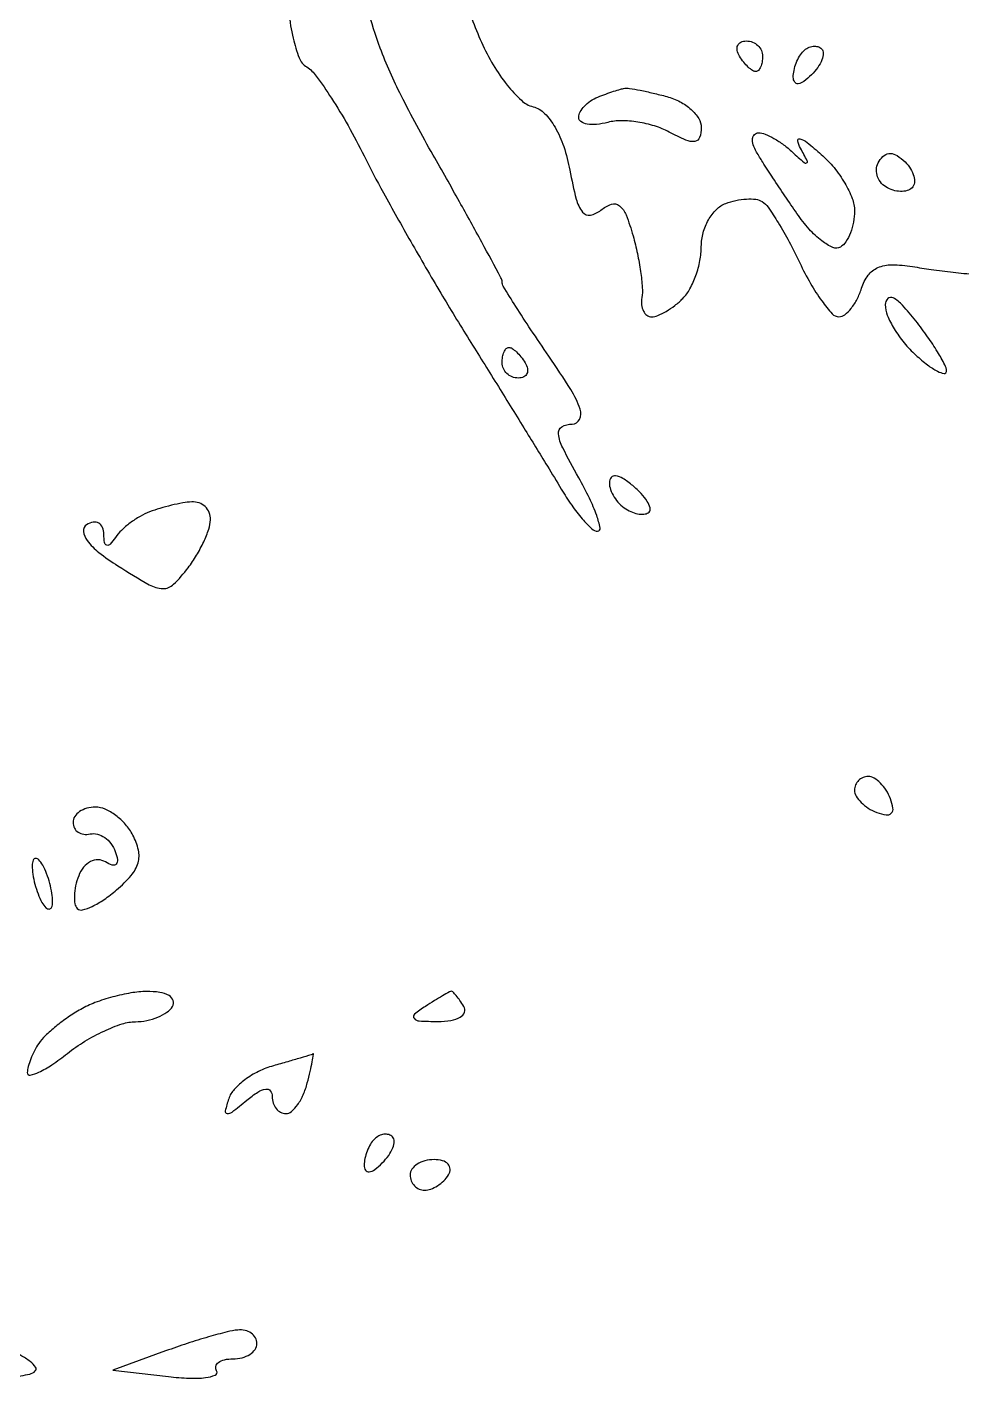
# Model space of a CAD drawing. Extents: x 0 to 102, y 0 to 135.
# Drawn here: x 56.51 to 61.67, y 86.49 to 93.98 of the extents above; entities that cross this region are included whole.
import ezdxf

# ---------------------------------------------------------------- set-up
doc = ezdxf.new("R2010")
doc.units = 0
doc.header["$MEASUREMENT"] = 0

msp = doc.modelspace()

# ---------------------------------------------------------------- linework, layer by layer
for points in [[(57.958668, 94.059322, 0.032643), (57.981746, 93.921258, 0.034876), (58.015416, 93.812646, 0.159156), (58.05675, 93.762154, -0.093617), (58.109739, 93.71221, -0.013786), (58.193394, 93.590117, -0.01515), (58.284916, 93.438416, -0.012499), (58.373422, 93.2715, 0.009983), (58.480067, 93.067908, 0.004221), (58.630924, 92.798797, 0.004174), (58.796926, 92.513988, 0.005441), (58.953836, 92.2563, -0.000666), (59.105467, 92.012552, -0.000678), (59.255529, 91.769875, -0.000658), (59.385397, 91.558593, -0.002812), (59.462014, 91.431985, 0.018231), (59.519655, 91.343044, 0.025078), (59.578175, 91.267896, 0.023481), (59.630884, 91.212298, 0.191408), (59.662705, 91.199335, 0.47803), (59.676943, 91.216671, 0.033764), (59.657642, 91.285937, 0.028198), (59.617807, 91.381314, 0.014936), (59.5584, 91.4949, -0.009624), (59.470209, 91.659248, -0.087635), (59.446401, 91.73664, -0.296357), (59.465216, 91.775333, -0.136327), (59.52161, 91.791, 0.287077), (59.562744, 91.816739, 0.198156), (59.566208, 91.873161, 0.057692), (59.51479, 91.980926, 0.010551), (59.393264, 92.165793, -0.003927), (59.29444, 92.311873, -0.00598), (59.211148, 92.440409, -0.002465), (59.141963, 92.551233, -0.139176), (59.1354, 92.574352, 0.124061), (59.129208, 92.598926, 0.000827), (59.023569, 92.794438, 0.003202), (58.900629, 93.017652, 0.002033), (58.7547, 93.276161, -0.01215), (58.578384, 93.603815, -0.026219), (58.462435, 93.865598, -0.034051), (58.395805, 94.083733, -0.057156)], [(58.968245, 94.029851, 0.013627), (59.021983, 93.898468, 0.030708), (59.086339, 93.773914, 0.034083), (59.163504, 93.662668, 0.036364), (59.241638, 93.578337, 0.124396), (59.30662, 93.542559, -0.135968), (59.36967, 93.50595, -0.062588), (59.427561, 93.429711, -0.050982), (59.475807, 93.322415, -0.033823), (59.509635, 93.191608, 0.015118), (59.544456, 93.032674, 0.10394), (59.579275, 92.961151, 0.28056), (59.623018, 92.944508, 0.127998), (59.680557, 92.971463, -0.091429), (59.738618, 93.003969, -0.255578), (59.783065, 92.996229, -0.134151), (59.820403, 92.94515, -0.022836), (59.858539, 92.829624, -0.016586), (59.882449, 92.731925, -0.016479), (59.899889, 92.632645, -0.016568), (59.909375, 92.544995, -0.059714), (59.906872, 92.48895, 0.065111), (59.905503, 92.448513, 0.094073), (59.915491, 92.414264, 0.119199), (59.934976, 92.391532, 0.157502), (59.960771, 92.3832, 0.099366), (59.995159, 92.390102, 0.033698), (60.041011, 92.413022, 0.031954), (60.089565, 92.445869, 0.031691), (60.13368, 92.48472, 0.072804), (60.172604, 92.536994, 0.038708), (60.205379, 92.610918, 0.037525), (60.227725, 92.693286, 0.047513), (60.2352, 92.771769, -0.066839), (60.245242, 92.846555, -0.062345), (60.27472, 92.917963, -0.066583), (60.318282, 92.975388, -0.106002), (60.369734, 93.008923, -0.039228), (60.426138, 93.025632, -0.039484), (60.484336, 93.033279, -0.042485), (60.535923, 93.031565, -0.109296), (60.570947, 93.019339, -0.103963), (60.604546, 92.987358, -0.013113), (60.659504, 92.902855, -0.01494), (60.719851, 92.797585, -0.011898), (60.778782, 92.680665, 0.019193), (60.838311, 92.566723, 0.02711), (60.900484, 92.47058, 0.025963), (60.957801, 92.399725, 0.212809), (60.994868, 92.3832, 0.167722), (61.027169, 92.394349, 0.058889), (61.062458, 92.429423, 0.050386), (61.095101, 92.480337, 0.040549), (61.11974, 92.540553, -0.082232), (61.156384, 92.612437, -0.133823), (61.209768, 92.654662, -0.104103), (61.28751, 92.670072, -0.03752), (61.400391, 92.660252, 0.006988), (61.504092, 92.644811, 0.004416), (61.625457, 92.629561, 0.004434), (61.745013, 92.616683, 0.008145)]]:
    msp.add_lwpolyline(points, format="xyb")
for points in [[(60.484007, 93.906, -0.093332), (60.518207, 93.89956, -0.09642), (60.547282, 93.881149, -0.099167), (60.566742, 93.85368, -0.105053), (60.5736, 93.8214, -0.042167), (60.570864, 93.789011, -0.061769), (60.562641, 93.761651, -0.081139), (60.550559, 93.743099, -0.210953), (60.536293, 93.7368, -0.151918), (60.518465, 93.742345, -0.038439), (60.494586, 93.761651, -0.035638), (60.469457, 93.789017, -0.029505), (60.4467, 93.8214, -0.082592), (60.433459, 93.853726, -0.161196), (60.436091, 93.881149, -0.182303), (60.453979, 93.899377, -0.108972)], [(60.89931, 93.86229, -0.212536), (60.908585, 93.838131, -0.080535), (60.900773, 93.802013, -0.061283), (60.878033, 93.760003, -0.041736), (60.84291, 93.71847, -0.034019), (60.80143, 93.682281, -0.131573), (60.77009, 93.669481, -0.290264), (60.750725, 93.678572, -0.142677), (60.7428, 93.70578, -0.054831), (60.746936, 93.743385, -0.038674), (60.759367, 93.784088, -0.039129), (60.777594, 93.821633, -0.063896), (60.7992, 93.8496, -0.075941), (60.82404, 93.867856, -0.089268), (60.851872, 93.876593, -0.100736), (60.878296, 93.874615, -0.128169)], [(59.8122, 93.644366, -0.072926), (59.838405, 93.643953, -0.007937), (59.89799, 93.633282, -0.009589), (59.968865, 93.618008, -0.0076), (60.04485, 93.598878, -0.055326), (60.117646, 93.570444, -0.062342), (60.179285, 93.527598, -0.071564), (60.221098, 93.477545, -0.139155), (60.2352, 93.427856, -0.082387), (60.226109, 93.373058, -0.283036), (60.199481, 93.351066, -0.138858), (60.150321, 93.357855, -0.019552), (60.057351, 93.403029, 0.047958), (59.977477, 93.436381, 0.035962), (59.884583, 93.457918, 0.03678), (59.793326, 93.465454, 0.066259), (59.718951, 93.456226, -0.039111), (59.657427, 93.445183, -0.067585), (59.605562, 93.447027, -0.102508), (59.570967, 93.460637, -0.253127), (59.5584, 93.48387, -0.127503), (59.56612, 93.513653, -0.062102), (59.589464, 93.545581, -0.055577), (59.623704, 93.574678, -0.052504), (59.66415, 93.596171, -0.008421), (59.707739, 93.612912, -0.008783), (59.751262, 93.62793, -0.008523), (59.789292, 93.639597, -0.037711)], [(60.551687, 93.3984, -0.098388), (60.587327, 93.391318, -0.030833), (60.63648, 93.367336, -0.029467), (60.689333, 93.333122, -0.028698), (60.738291, 93.29265, 0.004661), (60.802282, 93.234355, 0.301591), (60.816474, 93.232301, 0.424213), (60.820267, 93.243511, 0.005852), (60.782969, 93.3138, -0.070044), (60.767411, 93.355171, -0.573031), (60.779194, 93.366146, -0.096505), (60.819218, 93.345146, -0.011105), (60.897458, 93.279538, -0.041515), (60.967765, 93.20671, -0.038253), (61.027226, 93.121333, -0.040497), (61.068213, 93.036681, -0.092757), (61.0812, 92.967281, -0.047045), (61.075412, 92.905902, -0.046391), (61.058249, 92.846385, -0.050323), (61.033036, 92.797241, -0.111111), (61.003069, 92.767898, -0.250302), (60.961931, 92.765301, -0.057639), (60.900361, 92.802428, -0.046329), (60.830809, 92.867271, -0.030551), (60.763141, 92.953255, -0.003094), (60.696711, 93.050463, -0.003014), (60.630904, 93.149331, -0.002972), (60.574128, 93.236885, -0.011245), (60.540179, 93.29265, -0.05107), (60.521959, 93.333195, -0.107581), (60.518329, 93.367336, -0.17801), (60.52933, 93.3895, -0.191734)], [(61.360059, 93.237981, -0.055675), (61.390831, 93.19947, -0.075207), (61.408689, 93.158694, -0.09457), (61.411406, 93.122087, -0.169316), (61.398439, 93.095239, -0.128483), (61.37163, 93.079537, -0.076425), (61.334675, 93.075017, -0.067936), (61.293568, 93.081925, -0.062935), (61.254649, 93.099674, -0.09291), (61.22373, 93.127842, -0.096292), (61.205586, 93.16496, -0.099247), (61.202973, 93.205221, -0.105525), (61.216269, 93.242417, -0.094625), (61.245384, 93.274159, -0.169261), (61.278771, 93.284652, -0.136091), (61.316869, 93.27281, -0.053431)], [(61.4196, 92.360115, 0.018347), (61.345857, 92.447098, 0.08583), (61.294172, 92.487183, 0.322188), (61.264662, 92.483176, 0.205957), (61.2504, 92.450021, 0.09898), (61.262148, 92.39126, 0.037917), (61.300102, 92.31662, 0.035697), (61.354854, 92.239536, 0.036585), (61.4196, 92.1717, 0.019386), (61.484601, 92.117305, 0.042428), (61.539097, 92.082127, 0.083684), (61.575164, 92.070117, 0.460213), (61.5888, 92.081794, 0.12233), (61.579826, 92.117925, 0.014833), (61.539097, 92.189628, 0.016897), (61.484393, 92.273121, 0.013177)], [(59.172707, 92.214, -0.151918), (59.190535, 92.208455, -0.038439), (59.214414, 92.189149, -0.035638), (59.239543, 92.161783, -0.029505), (59.2623, 92.1294, -0.082592), (59.275541, 92.097074, -0.161196), (59.272909, 92.069651, -0.182303), (59.255021, 92.051423, -0.108972), (59.224993, 92.0448, -0.093332), (59.190793, 92.05124, -0.09642), (59.161718, 92.069651, -0.099167), (59.142258, 92.09712, -0.105053), (59.1354, 92.1294, -0.042167), (59.138136, 92.161789, -0.061769), (59.146359, 92.189149, -0.081139), (59.158441, 92.207701, -0.210953)], [(59.856544, 91.450903, 0.030483), (59.802043, 91.49079, 0.110288), (59.761921, 91.505487, 0.256649), (59.737839, 91.496119, 0.176123), (59.7276, 91.467952, 0.085443), (59.734234, 91.429415, 0.053409), (59.754105, 91.388032, 0.051744), (59.783314, 91.350223, 0.0641), (59.817829, 91.322221, 0.04739), (59.855214, 91.303752, 0.058241), (59.892925, 91.294211, 0.069134), (59.92535, 91.294424, 0.161573), (59.946773, 91.305173, 0.274667), (59.952488, 91.327623, 0.066988), (59.936239, 91.363952, 0.05004), (59.903146, 91.407089, 0.030935)], [(57.42225, 91.361321, 0.028418), (57.372696, 91.355351, 0.013843), (57.310287, 91.342414, 0.013683), (57.245911, 91.325327, 0.019231), (57.1896, 91.306336, 0.040378), (57.13646, 91.28103, 0.02924), (57.081719, 91.244882, 0.029751), (57.033478, 91.20412, 0.055286), (57.000545, 91.164965, -0.031249), (56.971949, 91.12745, -0.28992), (56.953301, 91.121831, -0.297921), (56.94064, 91.136267, -0.032306), (56.937095, 91.182643, 0.095023), (56.929389, 91.220433, 0.170589), (56.908554, 91.243781, 0.170933), (56.877729, 91.248936, 0.095458), (56.841753, 91.235261, 0.292502), (56.824131, 91.198603, 0.133261), (56.84501, 91.147226, 0.064736), (56.90948, 91.082088, 0.024208), (57.014882, 91.007973, 0.010647), (57.187303, 90.903879, 0.124444), (57.262376, 90.882759, 0.203492), (57.32191, 90.906185, 0.036595), (57.402339, 90.997654, 0.027478), (57.448573, 91.066236, 0.025797), (57.488077, 91.140903, 0.026712), (57.516105, 91.210744, 0.075843), (57.525309, 91.26225, 0.101037), (57.518228, 91.302082, 0.107355), (57.496146, 91.334974, 0.107254), (57.462389, 91.355763, 0.100678)], [(61.156749, 89.8452, 0.099038), (61.127916, 89.839432, 0.097945), (61.103392, 89.823008, 0.097945), (61.086968, 89.798484, 0.099038), (61.0812, 89.769651, 0.135188), (61.090113, 89.737288, 0.062056), (61.117211, 89.702476, 0.054875), (61.1569, 89.670659, 0.049969), (61.203792, 89.64706, 0.051615), (61.255576, 89.633102, 0.240886), (61.284083, 89.642317, 0.240886), (61.293298, 89.670824, 0.051615), (61.27934, 89.722608, 0.049969), (61.255741, 89.7695, 0.054875), (61.223924, 89.809189, 0.062056), (61.189112, 89.836287, 0.135188)], [(56.890523, 89.676, 0.066486), (56.843152, 89.669673, 0.083557), (56.803003, 89.651149, 0.099365), (56.776151, 89.623662, 0.14491), (56.7666, 89.5914, 0.119697), (56.774027, 89.560822, 0.127248), (56.794558, 89.537864, 0.115449), (56.82544, 89.526306, 0.086946), (56.861775, 89.52795, -0.12079), (56.901356, 89.527089, -0.087195), (56.941536, 89.508364, -0.079216), (56.976181, 89.474893, -0.074144), (56.99965, 89.431574, -0.043111), (57.011971, 89.385691, -0.234199), (57.004966, 89.361687, -0.293892), (56.983566, 89.356108, -0.059305), (56.946178, 89.373486, 0.13467), (56.905465, 89.385452, 0.124168), (56.862936, 89.375541, 0.10568), (56.825019, 89.344463, 0.076953), (56.797851, 89.297013, 0.036903), (56.781187, 89.241705, 0.044446), (56.774151, 89.187893, 0.050277), (56.776816, 89.142978, 0.157701), (56.790407, 89.116393, 0.265731), (56.818818, 89.108654, 0.047303), (56.87262, 89.128175, 0.040192), (56.938205, 89.165982, 0.026213), (57.007499, 89.219283, 0.037816), (57.08768, 89.299192, 0.106155), (57.12547, 89.368367, 0.127977), (57.127862, 89.438894, 0.067786), (57.097164, 89.521441, 0.056666), (57.056321, 89.580555, 0.052745), (57.002343, 89.630598, 0.056564), (56.944026, 89.664703, 0.104421)], [(56.577997, 89.385203, 0.20062), (56.560134, 89.392534, 0.301311), (56.546618, 89.383447, 0.10434), (56.5409, 89.353004, 0.030876), (56.544899, 89.305501, 0.02936), (56.556191, 89.251036, 0.027034), (56.574025, 89.19671, 0.028056), (56.595271, 89.150056, 0.075634), (56.616803, 89.120797, 0.20062), (56.634666, 89.113466, 0.301311), (56.648182, 89.122553, 0.10434), (56.6539, 89.152996, 0.030876), (56.649901, 89.200499, 0.02936), (56.638609, 89.254964, 0.027034), (56.620775, 89.30929, 0.028056), (56.599529, 89.355944, 0.075634)], [(57.173443, 88.658227, 0.038797), (57.086339, 88.650303, 0.023922), (56.985779, 88.628226, 0.02393), (56.88787, 88.596668, 0.039069), (56.8089, 88.559708, 0.022102), (56.739564, 88.516233, 0.019392), (56.671145, 88.46497, 0.019837), (56.612992, 88.413815, 0.053713), (56.577545, 88.37193, 0.029802), (56.553658, 88.331664, 0.025335), (56.533268, 88.286633, 0.026116), (56.518911, 88.243641, 0.062949), (56.514095, 88.21051, 0.476543), (56.530194, 88.19695, 0.06404), (56.57866, 88.212868, 0.037405), (56.650199, 88.253828, 0.017937), (56.735709, 88.31626, -0.029612), (56.832276, 88.383367, -0.027871), (56.938023, 88.440094, -0.028998), (57.037383, 88.479626, -0.080345), (57.111416, 88.4916, 0.050184), (57.173742, 88.497871, 0.047707), (57.234689, 88.516451, 0.051355), (57.285433, 88.54377, 0.105573), (57.3165, 88.5762, 0.229543), (57.31979, 88.608244, 0.177121), (57.296868, 88.635483, 0.093154), (57.245618, 88.653315, 0.040584)], [(58.855457, 88.659505, 0.108483), (58.844761, 88.656241, 0.003766), (58.806769, 88.634499, 0.006873), (58.762195, 88.607716, 0.004732), (58.7124, 88.5762, 0.025105), (58.651745, 88.532536, 0.418214), (58.649403, 88.510197, 0.210879), (58.677728, 88.495903, 0.011265), (58.780843, 88.492895, 0.040942), (58.852881, 88.498323, 0.092833), (58.904153, 88.516586, 0.175006), (58.927173, 88.544084, 0.229941), (58.9239, 88.5762, 0.013548), (58.902694, 88.608521, 0.020005), (58.882227, 88.635568, 0.015841), (58.864239, 88.6561, 0.228789)], [(58.09113, 88.313967, -0.067639), (58.080665, 88.309137, -0.001212), (58.021501, 88.291165, -0.003002), (57.952278, 88.270772, -0.001996), (57.872672, 88.248184, 0.046266), (57.791109, 88.21702, 0.044662), (57.715633, 88.171088, 0.048107), (57.656728, 88.11815, 0.106218), (57.626264, 88.066266, 0.020765), (57.607187, 87.999357, 0.45929), (57.617668, 87.984826, 0.188428), (57.644501, 87.992766, 0.00748), (57.725742, 88.057809, -0.026659), (57.787253, 88.103298, -0.108984), (57.830361, 88.119838, -0.268914), (57.855661, 88.109846, -0.16889), (57.8664, 88.078959, 0.077173), (57.872033, 88.042682, 0.089912), (57.888353, 88.011894, 0.100772), (57.912632, 87.991312, 0.126239), (57.941133, 87.984, 0.181596), (57.972952, 87.99595, 0.059916), (58.006911, 88.033703, 0.050447), (58.037676, 88.08844, 0.038887), (58.060113, 88.1532, 0.005729), (58.076149, 88.217524, 0.010569), (58.087476, 88.27022, 0.00658), (58.094876, 88.311492, 0.648949)], [(58.53051, 87.85569, 0.128169), (58.509496, 87.868015, 0.100736), (58.483072, 87.869993, 0.089268), (58.45524, 87.861256, 0.075941), (58.4304, 87.843, 0.063896), (58.408794, 87.815033, 0.039129), (58.390567, 87.777488, 0.038674), (58.378136, 87.736785, 0.054831), (58.374, 87.69918, 0.142677), (58.381925, 87.671972, 0.290264), (58.40129, 87.662881, 0.131573), (58.43263, 87.675681, 0.034019), (58.47411, 87.71187, 0.041736), (58.509233, 87.753403, 0.061283), (58.531973, 87.795412, 0.080535), (58.539785, 87.831531, 0.212536)], [(58.759693, 87.7302, 0.062283), (58.709262, 87.723894, 0.080552), (58.666544, 87.705349, 0.097988), (58.637954, 87.677865, 0.153634), (58.6278, 87.6456, 0.092995), (58.633859, 87.613305, 0.096318), (58.651185, 87.585851, 0.099231), (58.677033, 87.567477, 0.105429), (58.707407, 87.561, 0.089642), (58.741719, 87.567201, 0.053229), (58.778989, 87.585851, 0.051032), (58.813395, 87.613239, 0.06081), (58.8393, 87.6456, 0.139169), (58.848432, 87.677718, 0.191142), (58.837483, 87.705349, 0.138808), (58.806361, 87.724002, 0.066118)], [(56.407408, 86.683408, 0.040569), (56.320509, 86.712041, 0.026588), (56.216805, 86.731345, 0.026745), (56.113073, 86.73939, 0.04552), (56.02635, 86.733566, 0.057869), (55.953559, 86.713135, 0.068805), (55.891915, 86.677294, 0.080898), (55.850308, 86.632211, 0.147013), (55.836, 86.584599, 0.193891), (55.857262, 86.53183, 0.137856), (55.912878, 86.499188, 0.067767), (56.013891, 86.48686, 0.017676), (56.17754, 86.494923, 0.009762), (56.311248, 86.508893, 0.013544), (56.430361, 86.526982, 0.010021), (56.527822, 86.546519, 0.142839), (56.558597, 86.563397, 0.371681), (56.560141, 86.584305, 0.065552), (56.530486, 86.614951, 0.044187), (56.477741, 86.649706, 0.023732)], [(57.67605, 86.789506, 0.039015), (57.617465, 86.77926, 0.007889), (57.515505, 86.751379, 0.00828), (57.397671, 86.715025, 0.007665), (57.278014, 86.673886), (56.985729, 86.568359), (57.29323, 86.53246, 0.018815), (57.4084, 86.52339, 0.03927), (57.498254, 86.526764, 0.068432), (57.551953, 86.540629, 0.463179), (57.559373, 86.563481, -0.191367), (57.554886, 86.588796, -0.184946), (57.568907, 86.610742, -0.109333), (57.602292, 86.6256, -0.050274), (57.649907, 86.6304, 0.062283), (57.700338, 86.636706, 0.080552), (57.743056, 86.655251, 0.097988), (57.771646, 86.682735, 0.153634), (57.7818, 86.715, 0.128436), (57.773584, 86.746456, 0.111984), (57.750736, 86.771784, 0.098687), (57.716445, 86.786976, 0.079029)]]:
    msp.add_lwpolyline(points, format="xyb", close=True)

doc.saveas('drawing.dxf')
